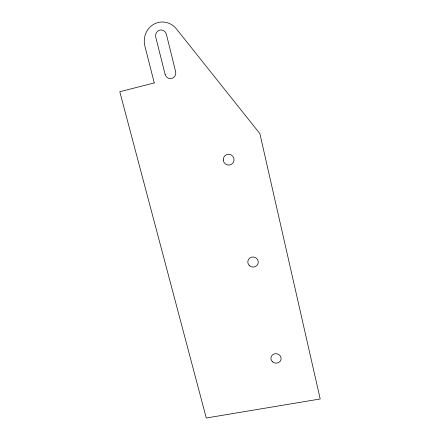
<?xml version="1.0" encoding="UTF-8"?>
<svg xmlns="http://www.w3.org/2000/svg" width="440" height="440" viewBox="0 0 440 440"><rect width="100%" height="100%" fill="white"/><g stroke="black" fill="none" stroke-linecap="round" stroke-linejoin="round"><path stroke-width="0.66" d="M154.253 82.929L119.796 91.751L206.278 418L320.205 398.976L259.875 133.633L176.49 28.98A19.311 18.282 84 0 0 154.044 24.112A19.311 18.282 84 0 0 144.887 46.107L154.253 82.929M165.083 74.311L155.782 37.219A5.814 5.489 84.4 0 1 159.693 30.151A5.814 5.489 84.4 0 1 166.408 34.375L175.621 71.599A5.687 5.44 80.9 0 1 171.727 78.458A5.687 5.44 80.9 0 1 165.083 74.311M249.271 265.518A5.269 5.06 14.1 0 0 258.093 263.516A5.269 5.06 14.1 0 0 251.74 257.109A5.269 5.06 14.1 0 0 249.271 265.518M272.569 361.851A5.137 4.747 11.2 0 0 281.012 359.552A5.137 4.747 11.2 0 0 274.423 353.843A5.137 4.747 11.2 0 0 272.569 361.851M223.256 160.001A5.434 5.379 55.6 0 0 231.649 164.208A5.434 5.379 55.6 0 0 231.022 154.847A5.434 5.379 55.6 0 0 223.256 160.001"/></g></svg>
